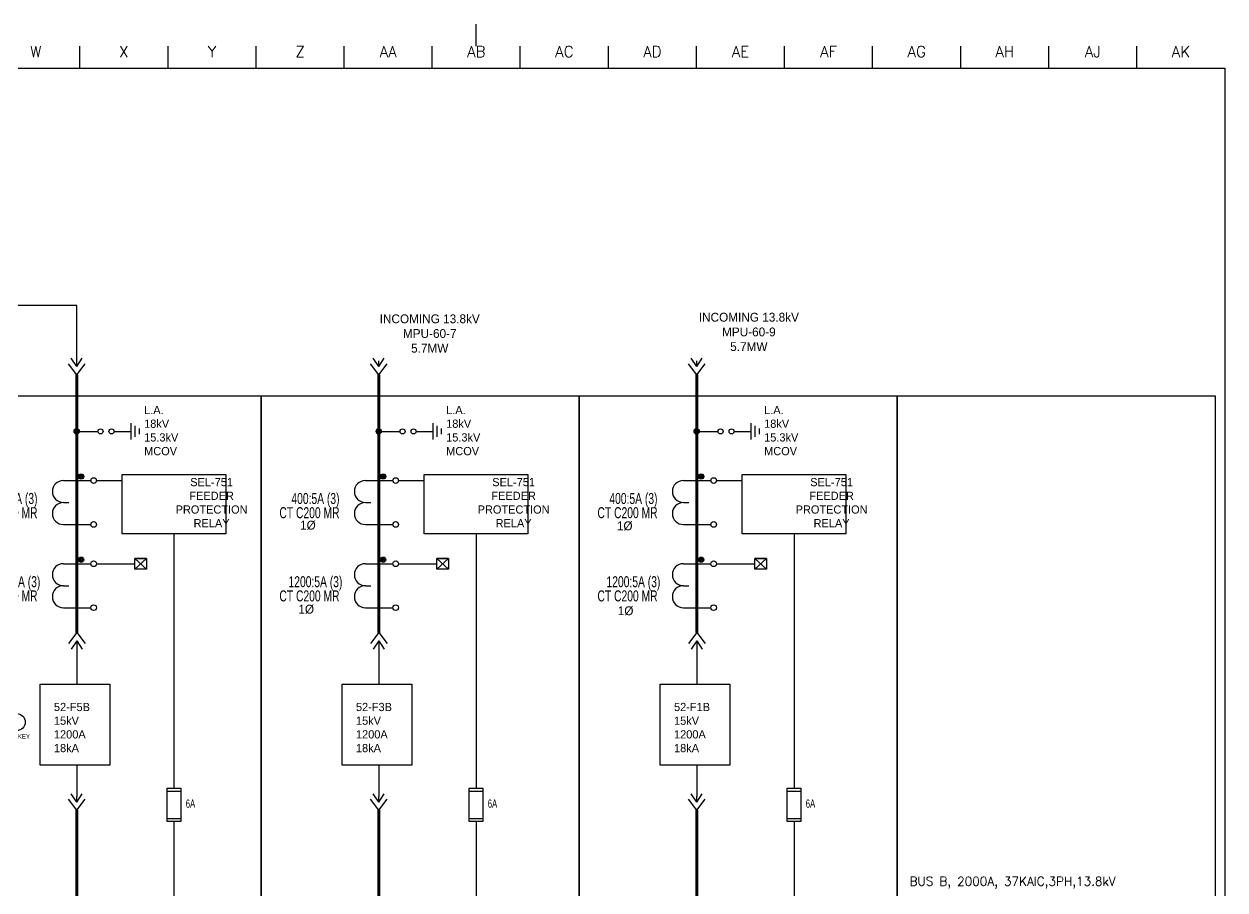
# Model space of a CAD drawing. Header units: inches. Extents: x -0.7 to 34.5, y -0.5 to 22.5.
# Drawn here: x 20.37 to 34, y 12.68 to 22.5 of the extents above; entities that cross this region are included whole.
import ezdxf
from ezdxf.enums import TextEntityAlignment as Align

# ---------------------------------------------------------------- set-up
doc = ezdxf.new("R2010")
doc.units = ezdxf.units.IN
doc.header["$MEASUREMENT"] = 0
for name, color, linetype in [('DESC', 7, 'Continuous'), ('INFORBORDER', 3, 'Continuous'), ('MISC', 7, 'Continuous'), ('SYMS', 7, 'Continuous'), ('WIRES', 7, 'Continuous')]:
    doc.layers.add(name, color=color, linetype=linetype)
doc.styles.get("Standard").update_dxf_attribs({"font": 'ROMANS.SHX'})
doc.styles.add('WD', font='txt')

# ---------------------------------------------------------------- blocks, each defined once
blk = doc.blocks.new('IOM_TITLE_BLOCK_BORDER')
at = {"layer": 'INFORBORDER', "color": 5}
for p, q in [((25.5, 22.25), (25.5, 22.5)), ((21, 22), (21, 22.25)), ((22, 22), (22, 22.25)), ((23, 22), (23, 22.25)), ((24, 22), (24, 22.25)), ((25, 22), (25, 22.25)), ((26, 22), (26, 22.25)), ((27, 22), (27, 22.25)), ((28, 22), (28, 22.25)), ((29, 22), (29, 22.25)), ((30, 22), (30, 22.25)), ((31, 22), (31, 22.25)), ((32, 22), (32, 22.25)), ((33, 22), (33, 22.25)), ((0, 22), (34, 22)), ((34, 22), (34, 0))]:
    blk.add_line(p, q, dxfattribs=at)
at = {"color": 7, "ltscale": 0.2}
for s, p in [('W', (20.5, 22.125)), ('X', (21.5, 22.125)), ('Y', (22.5, 22.125)), ('Z', (23.5, 22.125)), ('AA', (24.5, 22.125)), ('AB', (25.5, 22.125)), ('AC', (26.5, 22.125)), ('AD', (27.5, 22.125)), ('AE', (28.5, 22.125)), ('AF', (29.5, 22.125)), ('AG', (30.5, 22.125)), ('AH', (31.5, 22.125)), ('AJ', (32.5, 22.125)), ('AK', (33.5, 22.125))]:
    blk.add_text(s, height=0.125, dxfattribs=at).set_placement(p, align=Align.CENTER)
blk = doc.blocks.new('WDDOT')
for radius in [0.03, 0.0187, 0.00929]:
    blk.add_circle((0, 0), radius)
blk = doc.blocks.new('HGND2')
for p, q in [((0, 0.09375), (0, -0.09375)), ((0.046875, 0.0625), (0.046875, -0.0625)), ((0.09375, 0.03125), (0.09375, -0.03125))]:
    blk.add_line(p, q)
at = {"style": 'WD', "flags": 1}
blk.add_attdef('X4TERM01', (0, 0), '', height=0.01, dxfattribs=at)
blk = doc.blocks.new('VCN1PJ')
for p, q in [((0, 0.062), (-0.094, -0.062)), ((0, 0.062), (0.094, -0.062)), ((0, -0.031), (-0.062, -0.125)), ((0, -0.031), (0.062, -0.125)), ((0, -0.031), (0, -0.094))]:
    blk.add_line(p, q)
at = {"style": 'WD', "width": 0.7}
for tag, p in [('INST', (0.229, 0.85)), ('LOC', (-0.062, 0.68)), ('DESC1', (-0.062, 0.511)), ('DESC2', (-0.062, 0.354))]:
    blk.add_attdef(tag, text='', height=0.125, dxfattribs=at).set_placement(p, align=Align.RIGHT)
at = {"style": 'WD'}
blk.add_attdef('TAG1', text='', height=0.125, dxfattribs=at).set_placement((-0.062, 0.094), align=Align.RIGHT)
at = {"linetype": 'Continuous', "style": 'WD', "flags": 8}
blk.add_attdef('TERM02', (0.047, 0.062), '', height=0.125, dxfattribs=at)
at = {"style": 'WD'}
for tag, p, height, flags in [('WDBLKNAM', (-0.132, 0.045), 0.01, 9), ('FAMILY', (-0.132, 0.064), 0.01, 9), ('X2TERM02', (0, 0.062), 0.0125, 1), ('X2TERMDESC02', (0.026, 0.042), 0.01, 1), ('X8TERM01', (0, -0.094), 0.0125, 1), ('X8TERMDESC01', (0.013, -0.115), 0.01, 1)]:
    blk.add_attdef(tag, p, '', height=height, dxfattribs=dict(at, flags=flags))
at = {"linetype": 'Continuous', "style": 'WD', "flags": 9}
for tag, p in [('MFG', (-0.109, 0)), ('CAT', (-0.107, 0.019)), ('ASSYCODE', (-0.109, -0.014))]:
    blk.add_attdef(tag, text='', height=0.01, dxfattribs=at).set_placement(p, align=Align.CENTER)
at = {"style": 'WD'}
for tag, p in [('X4LINK', (-0.125, -0.062)), ('X1LINK', (0.125, -0.062))]:
    blk.add_attdef(tag, p, '', height=0.01, dxfattribs=at)
at = {"linetype": 'Continuous', "style": 'WD', "flags": 8}
blk.add_attdef('TERM01', text='', height=0.125, dxfattribs=at).set_placement((0.047, -0.156), align=Align.TOP_LEFT)
blk = doc.blocks.new('VXF1CT')
for p, q in [((-0.344, 0.25), (-0.032, 0.25)), ((-0.344, 0), (-0.281, 0)), ((-0.344, -0.25), (-0.032, -0.25))]:
    blk.add_line(p, q)
for centre in [(0, 0.249), (0, -0.249)]:
    blk.add_circle(centre, 0.0322)
for centre in [(-0.344, 0.125), (-0.344, -0.125)]:
    blk.add_arc(centre, 0.125, 90, 270)
at = {"linetype": 'Continuous', "style": 'WD', "flags": 8}
for tag, p in [('TERM02', (-0.045, 0.267)), ('TERM01', (-0.055, -0.231))]:
    blk.add_attdef(tag, text='', height=0.125, dxfattribs=at).set_placement(p, align=Align.RIGHT)
at = {"style": 'WD'}
for tag, p, height, flags in [('X2TERM02', (0, 0.281), 0.0125, 1), ('FAMILY', (-0.196, 0.191), 0.01, 9), ('X1TERM02', (0.032, 0.249), 0.0125, 1), ('X8TERM01', (0, -0.283), 0.0125, 1), ('X1TERM01', (0.032, -0.251), 0.0125, 1)]:
    blk.add_attdef(tag, p, '', height=height, dxfattribs=dict(at, flags=flags))
at = {"linetype": 'Continuous', "style": 'WD', "flags": 9}
for tag, p in [('MFG', (-0.173, 0.143)), ('CAT', (-0.171, 0.162)), ('ASSYCODE', (-0.171, 0.119))]:
    blk.add_attdef(tag, text='', height=0.01, dxfattribs=at).set_placement(p, align=Align.CENTER)
at = {"style": 'WD'}
blk.add_attdef('TAG1', (0.281, 0.031), '', height=0.125, dxfattribs=at)
blk.add_attdef('TYPE', text='', height=0.125, dxfattribs=at).set_placement((-0.047, -0.047), align=Align.CENTER)
at = {"style": 'WD', "width": 0.7}
blk.add_attdef('RATING1', (0.281, -0.125), '', height=0.125, dxfattribs=at)
for tag, p in [('INST', (-0.227, -0.422)), ('LOC', (-0.201, -0.601)), ('DESC1', (-0.201, -0.757)), ('DESC2', (-0.201, -0.914))]:
    blk.add_attdef(tag, text='', height=0.125, dxfattribs=at).set_placement(p, align=Align.CENTER)
blk = doc.blocks.new('VFU1')
for p, q in [((-0.078, -0.188), (-0.078, 0.188)), ((-0.078, 0.188), (0.078, 0.188)), ((-0.078, 0.156), (0.078, 0.156)), ((0.078, 0.188), (0.078, -0.188)), ((-0.078, -0.156), (0.078, -0.156)), ((0.078, -0.188), (-0.078, -0.188))]:
    blk.add_line(p, q)
at = {"linetype": 'Continuous', "style": 'WD'}
for tag, height, flags, p in [('TERM01', 0.0625, 8, (-0.055, 0.207)), ('MFG', 0.01, 9, (-0.08, -0.088)), ('CAT', 0.01, 9, (-0.08, -0.073))]:
    blk.add_attdef(tag, text='', height=height, dxfattribs=dict(at, flags=flags)).set_placement(p, align=Align.RIGHT)
at = {"style": 'WD', "width": 0.7}
blk.add_attdef('RATING1', text='', height=0.0938, rotation=90, dxfattribs=at).set_placement((0, 0), align=Align.MIDDLE_CENTER)
at = {"color": 7, "style": 'WD', "flags": 1}
for tag, p in [('X2TERM01', (0, 0.188)), ('X8TERM02', (0, -0.188))]:
    blk.add_attdef(tag, p, '', height=0.0109, dxfattribs=at)
at = {"style": 'WD'}
for tag, p, height, width in [('LOC', (0.281, 0.078), 0.0625, 0.7), ('INST', (0.281, 0.163), 0.0625, 0.7), ('TAG1', (0.158, -0.061), 0.109, 0.9), ('DESC1', (0.281, -0.196), 0.0625, 0.7), ('DESC2', (0.281, -0.29), 0.0625, 0.7), ('DESC3', (0.281, -0.375), 0.0625, 0.7)]:
    blk.add_attdef(tag, p, '', height=height, dxfattribs=dict(at, width=width))
at = {"color": 7, "style": 'WD'}
for tag, p in [('X4LINK', (-0.125, 0)), ('X1LINK', (0.141, 0))]:
    blk.add_attdef(tag, p, '', height=0.01, dxfattribs=at)
at = {"linetype": 'Continuous', "style": 'WD', "flags": 9}
blk.add_attdef('ASSYCODE', text='', height=0.01, dxfattribs=at).set_placement((-0.098, -0.108), align=Align.CENTER)
at = {"style": 'WD', "flags": 9}
blk.add_attdef('FAMILY', text='', height=0.01, dxfattribs=at).set_placement((-0.08, -0.036), align=Align.RIGHT)
at = {"linetype": 'Continuous', "style": 'WD', "flags": 8}
blk.add_attdef('TERM02', text='', height=0.0625, dxfattribs=at).set_placement((-0.041, -0.213), align=Align.TOP_RIGHT)

msp = doc.modelspace()

# ---------------------------------------------------------------- linework, layer by layer
at = {"color": 7, "lineweight": 70, "ltscale": 0.4}
for p, q in [((20.964, 15.598), (20.964, 18.521)), ((24.393, 15.598), (24.393, 18.521)), ((28.003, 15.598), (28.003, 18.521)), ((20.964, 12.609), (20.964, 13.58)), ((24.393, 12.609), (24.393, 13.58)), ((28.003, 12.609), (28.003, 13.58))]:
    msp.add_line(p, q, dxfattribs=at)
at = {"color": 7, "ltscale": 0.2}
for p, q in [((21.622, 16.316), (21.754, 16.438)), ((21.754, 16.438), (21.622, 16.438)), ((21.622, 16.438), (21.754, 16.316)), ((25.051, 16.316), (25.183, 16.438)), ((25.183, 16.438), (25.051, 16.438)), ((25.051, 16.438), (25.183, 16.316)), ((28.661, 16.316), (28.793, 16.438)), ((28.793, 16.438), (28.661, 16.438)), ((28.661, 16.438), (28.793, 16.316))]:
    msp.add_line(p, q, dxfattribs=at)
for points in [[(19.629, 18.281), (23.059, 18.281), (23.059, 4.231), (19.629, 4.231)], [(23.059, 18.281), (26.669, 18.281), (26.669, 4.231), (23.059, 4.231)], [(26.669, 18.281), (30.279, 18.281), (30.279, 4.231), (26.669, 4.231)], [(30.279, 18.281), (33.889, 18.281), (33.889, 4.231), (30.279, 4.231)], [(21.479, 17.388), (22.658, 17.388), (22.658, 16.716), (21.479, 16.716)], [(24.908, 17.388), (26.087, 17.388), (26.087, 16.716), (24.908, 16.716)], [(28.518, 17.388), (29.697, 17.388), (29.697, 16.716), (28.518, 16.716)], [(21.622, 16.438), (21.754, 16.438), (21.754, 16.316), (21.622, 16.316)], [(25.051, 16.438), (25.183, 16.438), (25.183, 16.316), (25.051, 16.316)], [(28.661, 16.438), (28.793, 16.438), (28.793, 16.316), (28.661, 16.316)], [(20.549, 15.013), (21.339, 15.013), (21.339, 14.092), (20.549, 14.092)], [(23.978, 15.013), (24.768, 15.013), (24.768, 14.092), (23.978, 14.092)], [(27.589, 15.013), (28.378, 15.013), (28.378, 14.092), (27.589, 14.092)]]:
    msp.add_lwpolyline(points, close=True, dxfattribs=at)
for centre, radius in [((21.234, 17.879), 0.0289), ((21.359, 17.879), 0.0289), ((24.663, 17.879), 0.0289), ((24.788, 17.879), 0.0289), ((28.274, 17.879), 0.0289), ((28.398, 17.879), 0.0289), ((20.282, 14.581), 0.0966)]:
    msp.add_circle(centre, radius, dxfattribs=at)
at = {"layer": 'WIRES', "color": 7, "ltscale": 0.2}
for p, q in [((20.964, 19.308), (11.586, 19.308)), ((20.964, 18.678), (20.964, 19.308)), ((20.964, 17.879), (21.205, 17.879)), ((21.388, 17.879), (21.581, 17.879)), ((24.393, 17.879), (24.635, 17.879)), ((24.817, 17.879), (25.01, 17.879)), ((28.003, 17.879), (28.245, 17.879)), ((28.427, 17.879), (28.62, 17.879)), ((21.188, 17.321), (21.479, 17.321)), ((24.617, 17.321), (24.908, 17.321)), ((28.227, 17.321), (28.518, 17.321)), ((22.068, 16.716), (22.068, 13.83)), ((25.497, 16.716), (25.497, 13.83)), ((29.108, 16.716), (29.108, 13.83)), ((21.188, 16.377), (21.622, 16.377)), ((24.617, 16.377), (25.051, 16.377)), ((28.227, 16.377), (28.661, 16.377)), ((20.964, 15.442), (20.964, 15.013)), ((24.393, 15.442), (24.393, 15.013)), ((28.003, 15.442), (28.003, 15.013)), ((20.964, 14.092), (20.964, 13.736)), ((24.393, 14.092), (24.393, 13.736)), ((28.003, 14.092), (28.003, 13.736)), ((22.068, 13.455), (22.068, 11.386)), ((25.497, 13.455), (25.497, 11.386)), ((29.108, 13.455), (29.108, 11.386))]:
    msp.add_line(p, q, dxfattribs=at)

# ---------------------------------------------------------------- block references
at = {"color": 7, "ltscale": 0.2}
msp.add_blockref('IOM_TITLE_BLOCK_BORDER', (0, 0), dxfattribs=at)
at = {"color": 7, "lineweight": 70, "ltscale": 0.4}
ref = msp.add_blockref('VXF1CT', (24.585, 16.128), dxfattribs=at)
ref.add_attrib('DESC1', '1200:5A (3)', dxfattribs={"layer": 'DESC', "height": 0.125, "style": 'WD', "width": 0.7}).set_placement((23.674, 16.111), align=Align.CENTER)
ref.add_attrib('DESC2', 'CT C200 MR', dxfattribs={"layer": 'DESC', "height": 0.125, "style": 'WD', "width": 0.7}).set_placement((23.606, 15.95), align=Align.CENTER)
at = {"layer": 'SYMS', "color": 7, "ltscale": 0.2, "xscale": -1, "rotation": 180}
for name, p in [('VCN1PJ', (20.964, 18.584)), ('VCN1PJ', (24.393, 18.584)), ('VCN1PJ', (28.003, 18.584)), ('WDDOT', (20.964, 17.879)), ('HGND2', (21.581, 17.879)), ('WDDOT', (24.393, 17.879)), ('HGND2', (25.01, 17.879)), ('WDDOT', (28.003, 17.879)), ('HGND2', (28.62, 17.879)), ('VCN1PJ', (20.964, 13.643)), ('VCN1PJ', (24.393, 13.643)), ('VCN1PJ', (28.003, 13.643))]:
    msp.add_blockref(name, p, dxfattribs=at)
at = {"layer": 'SYMS', "color": 7, "ltscale": 0.2, "rotation": 180}
for p in [(20.964, 17.879), (24.393, 17.879), (28.003, 17.879)]:
    msp.add_blockref('WDDOT', p, dxfattribs=at)
at = {"layer": 'SYMS', "color": 7, "ltscale": 0.2}
ref = msp.add_blockref('VXF1CT', (21.156, 17.072), dxfattribs=at)
ref.add_attrib('DESC1', '400:5A (3)', dxfattribs={"layer": 'DESC', "height": 0.125, "style": 'WD', "width": 0.7}).set_placement((20.245, 17.055), align=Align.CENTER)
ref.add_attrib('DESC2', 'CT C200 MR', dxfattribs={"layer": 'DESC', "height": 0.125, "style": 'WD', "width": 0.7}).set_placement((20.177, 16.894), align=Align.CENTER)
for name, p in [('WDDOT', (21.013, 17.367)), ('WDDOT', (24.442, 17.367)), ('WDDOT', (28.053, 17.367)), ('WDDOT', (21.013, 16.423)), ('WDDOT', (24.442, 16.423)), ('WDDOT', (28.053, 16.423)), ('VCN1PJ', (20.964, 15.535)), ('VCN1PJ', (24.393, 15.535)), ('VCN1PJ', (28.003, 15.535))]:
    msp.add_blockref(name, p, dxfattribs=at)
ref = msp.add_blockref('VXF1CT', (24.585, 17.072), dxfattribs=at)
ref.add_attrib('DESC1', '400:5A (3)', dxfattribs={"layer": 'DESC', "height": 0.125, "style": 'WD', "width": 0.7}).set_placement((23.674, 17.055), align=Align.CENTER)
ref.add_attrib('DESC2', 'CT C200 MR', dxfattribs={"layer": 'DESC', "height": 0.125, "style": 'WD', "width": 0.7}).set_placement((23.606, 16.894), align=Align.CENTER)
ref = msp.add_blockref('VXF1CT', (28.195, 17.072), dxfattribs=at)
ref.add_attrib('DESC1', '400:5A (3)', dxfattribs={"layer": 'DESC', "height": 0.125, "style": 'WD', "width": 0.7}).set_placement((27.284, 17.055), align=Align.CENTER)
ref.add_attrib('DESC2', 'CT C200 MR', dxfattribs={"layer": 'DESC', "height": 0.125, "style": 'WD', "width": 0.7}).set_placement((27.217, 16.894), align=Align.CENTER)
ref = msp.add_blockref('VXF1CT', (21.156, 16.128), dxfattribs=at)
ref.add_attrib('DESC1', '1200:5A (3)', dxfattribs={"layer": 'DESC', "height": 0.125, "style": 'WD', "width": 0.7}).set_placement((20.245, 16.111), align=Align.CENTER)
ref.add_attrib('DESC2', 'CT C200 MR', dxfattribs={"layer": 'DESC', "height": 0.125, "style": 'WD', "width": 0.7}).set_placement((20.177, 15.95), align=Align.CENTER)
ref = msp.add_blockref('VXF1CT', (28.195, 16.128), dxfattribs=at)
ref.add_attrib('DESC1', '1200:5A (3)', dxfattribs={"layer": 'DESC', "height": 0.125, "style": 'WD', "width": 0.7}).set_placement((27.284, 16.111), align=Align.CENTER)
ref.add_attrib('DESC2', 'CT C200 MR', dxfattribs={"layer": 'DESC', "height": 0.125, "style": 'WD', "width": 0.7}).set_placement((27.217, 15.95), align=Align.CENTER)
ref = msp.add_blockref('VFU1', (22.068, 13.643), dxfattribs=at)
ref.add_attrib('RATING1', '6A', dxfattribs={"layer": 'MISC', "height": 0.0938, "style": 'WD', "width": 0.7}).set_placement((22.255, 13.656), align=Align.MIDDLE_CENTER)
ref = msp.add_blockref('VFU1', (25.497, 13.643), dxfattribs=at)
ref.add_attrib('RATING1', '6A', dxfattribs={"layer": 'MISC', "height": 0.0938, "style": 'WD', "width": 0.7}).set_placement((25.684, 13.656), align=Align.MIDDLE_CENTER)
ref = msp.add_blockref('VFU1', (29.108, 13.643), dxfattribs=at)
ref.add_attrib('RATING1', '6A', dxfattribs={"layer": 'MISC', "height": 0.0938, "style": 'WD', "width": 0.7}).set_placement((29.294, 13.656), align=Align.MIDDLE_CENTER)

# ---------------------------------------------------------------- texts
at = {"color": 7, "ltscale": 0.2, "attachment_point": 1, "style": 'WD'}
for s, insert, char_height in [('\\pxqc;INCOMING 13.8kV\\PMPU-60-9\\P5.7MW', (28.026, 19.224), 0.1), ('\\pxqc;INCOMING 13.8kV\\PMPU-60-7\\P5.7MW', (24.403, 19.206), 0.1), ('L.A.\\P18kV\\P15.3kV\\PMCOV', (21.729, 18.168), 0.0932), ('L.A.\\P18kV\\P15.3kV\\PMCOV', (25.158, 18.168), 0.0932), ('L.A.\\P18kV\\P15.3kV\\PMCOV', (28.768, 18.168), 0.0932), ('\\pxqc;SEL-751\\PFEEDER \\PPROTECTION \\PRELAY', (22.069, 17.35), 0.0932), ('\\pxqc;SEL-751\\PFEEDER \\PPROTECTION \\PRELAY', (25.498, 17.35), 0.0932), ('\\pxqc;SEL-751\\PFEEDER \\PPROTECTION \\PRELAY', (29.108, 17.35), 0.0932), ('52-F5B\\P15kV\\P1200A\\P18kA', (20.705, 14.799), 0.0932), ('52-F3B\\P15kV\\P1200A\\P18kA', (24.134, 14.799), 0.0932), ('52-F1B\\P15kV\\P1200A\\P18kA', (27.745, 14.799), 0.0932), ('KIRK KEY', (20.114, 14.444), 0.05)]:
    msp.add_mtext(s, dxfattribs=dict(at, insert=insert, char_height=char_height))
at = {"color": 7, "ltscale": 0.2, "char_height": 0.1, "width": 0.17854, "attachment_point": 1, "style": 'WD'}
for insert in [(23.499, 16.865), (27.096, 16.857), (23.48, 15.912), (27.106, 15.894)]:
    msp.add_mtext('\\pxqc;1%%C', dxfattribs=dict(at, insert=insert))
at = {"color": 7, "ltscale": 0.2, "insert": (30.419, 12.825), "char_height": 0.1, "width": 3.09532, "attachment_point": 1}
msp.add_mtext('BUS B, 2000A, 37KAIC,3PH,13.8kV', dxfattribs=at)

doc.saveas('drawing.dxf')
